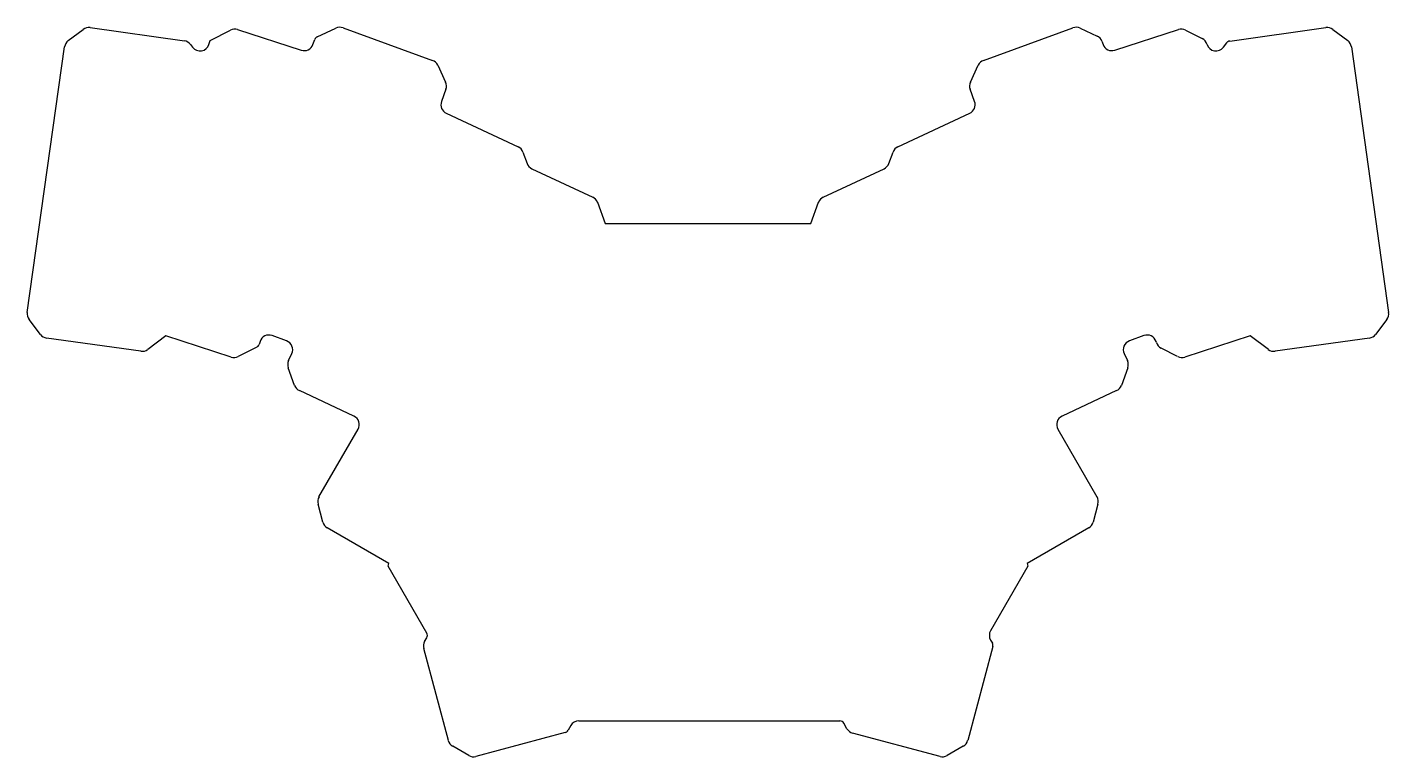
# Model space of a CAD drawing. Header units: millimetres. Extents: x 69 to 360, y -215 to -59.
import ezdxf

# ---------------------------------------------------------------- set-up
doc = ezdxf.new("R2010")
doc.units = ezdxf.units.MM

msp = doc.modelspace()

# ---------------------------------------------------------------- linework, layer by layer
for p, q in [((77.67, -62.33), (80.86, -59.92)), ((82.34, -59.54), (102.49, -62.37)), ((108.03, -62.27), (112.34, -60.08)), ((113.86, -59.96), (127.48, -64.39)), ((130.89, -61.52), (134.89, -59.66)), ((136.42, -59.59), (155.54, -66.55)), ((273.4, -66.55), (292.51, -59.59)), ((294.04, -59.66), (297.67, -61.35)), ((301.45, -64.39), (315.07, -59.96)), ((316.6, -60.08), (320.16, -61.9)), ((326.04, -62.43), (346.59, -59.54)), ((348.07, -59.92), (351.27, -62.33)), ((68.91, -120.43), (76.89, -63.65)), ((103.81, -63.15), (104.25, -63.74)), ((107.75, -63.15), (108.03, -62.27)), ((129.98, -63.17), (130.37, -62.09)), ((298.7, -62.48), (298.96, -63.17)), ((321.16, -63.06), (321.18, -63.15)), ((324.68, -63.74), (325.38, -62.82)), ((352.04, -63.65), (360.02, -120.43)), ((156.66, -67.58), (158.35, -71.21)), ((270.58, -71.21), (272.27, -67.58)), ((158.42, -72.74), (157.47, -75.36)), ((271.47, -75.36), (270.51, -72.74)), ((158.5, -77.85), (173.86, -85.02)), ((255.07, -85.02), (270.43, -77.85)), ((174.9, -86.14), (175.78, -88.57)), ((253.15, -88.57), (254.04, -86.14)), ((176.81, -89.7), (189.81, -95.77)), ((239.12, -95.77), (252.12, -89.7)), ((190.85, -96.89), (192.5, -101.43)), ((236.43, -101.43), (238.09, -96.89)), ((192.5, -101.43), (192.48, -101.48)), ((236.46, -101.48), (192.48, -101.48)), ((236.46, -101.48), (236.43, -101.43)), ((71.7, -125.11), (69.29, -121.92)), ((359.64, -121.92), (357.23, -125.11)), ((93.16, -128.72), (73.02, -125.89)), ((98.5, -125.43), (94.65, -128.34)), ((98.5, -125.42), (98.5, -125.43)), ((112.51, -129.97), (98.5, -125.42)), ((117.97, -127.84), (114.03, -129.85)), ((118.67, -126.63), (118.46, -127.26)), ((124.35, -126.5), (121.25, -125.37)), ((307.68, -125.37), (304.59, -126.5)), ((310.34, -126.87), (310.27, -126.63)), ((314.9, -129.85), (311.34, -128.03)), ((330.43, -125.42), (316.43, -129.97)), ((330.43, -125.43), (330.43, -125.42)), ((334.29, -128.34), (330.43, -125.43)), ((355.92, -125.89), (335.77, -128.72)), ((124.77, -130.73), (125.47, -129.22)), ((303.46, -129.22), (304.16, -130.73)), ((126.07, -136.01), (124.71, -132.25)), ((304.23, -132.25), (302.86, -136.01)), ((138.76, -142.57), (127.11, -137.14)), ((301.83, -137.14), (290.18, -142.57)), ((131.28, -159.86), (139.64, -145.39)), ((289.29, -145.39), (297.65, -159.86)), ((132.12, -165.24), (131.08, -161.38)), ((297.85, -161.38), (296.81, -165.24)), ((146.24, -174.07), (133.05, -166.46)), ((295.88, -166.46), (282.7, -174.07)), ((146.08, -174.66), (146.24, -174.07)), ((154.33, -188.95), (146.08, -174.66)), ((282.86, -174.66), (274.89, -188.45)), ((282.7, -174.07), (282.86, -174.66)), ((153.87, -190.74), (154.33, -189.95)), ((275.37, -191.86), (270, -211.91)), ((274.89, -190.45), (275.27, -191.1)), ((158.94, -211.91), (153.67, -192.26)), ((185.13, -208.73), (184.54, -209.74)), ((186.86, -207.73), (242.65, -207.73)), ((244.18, -209.39), (243.52, -208.23)), ((183.94, -210.21), (164.85, -215.32)), ((264.08, -215.32), (245.4, -210.32)), ((163.33, -215.12), (159.87, -213.12)), ((269.06, -213.12), (265.6, -215.12))]:
    msp.add_line(p, q)
for centre, radius, start, end in [((82.07, -61.52), 2, 82, 127), ((113.24, -61.86), 2, 72, 117), ((135.74, -61.47), 2, 70, 115), ((293.2, -61.47), 2, 65, 110), ((315.69, -61.86), 2, 63, 108), ((346.87, -61.52), 2, 53, 98), ((78.87, -63.93), 2, 127, 172), ((102.21, -64.35), 2, 37, 82), ((105.85, -62.53), 2, 217, 342), ((128.1, -62.48), 2, 252, 340), ((131.31, -62.43), 1, 115, 160), ((296.82, -63.16), 2, 20, 65), ((300.83, -62.48), 2, 200, 288), ((319.25, -63.68), 2, 18, 63), ((323.09, -62.53), 2, 198, 323), ((326.17, -63.42), 1, 98, 143), ((350.06, -63.93), 2, 8, 53), ((154.85, -68.43), 2, 25, 70), ((274.08, -68.43), 2, 110, 155), ((156.54, -72.05), 2, 340, 25), ((272.39, -72.05), 2, 155, 200), ((159.35, -76.04), 2, 160, 245), ((269.59, -76.04), 2, 295, 20), ((173.02, -86.83), 2, 20, 65), ((255.92, -86.83), 2, 115, 160), ((177.66, -87.89), 2, 200, 245), ((251.27, -87.89), 2, 295, 340), ((188.97, -97.58), 2, 20, 65), ((239.97, -97.58), 2, 115, 160), ((70.89, -120.71), 2, 172, 217), ((358.04, -120.71), 2, 323, 8), ((73.3, -123.91), 2, 217, 262), ((355.64, -123.91), 2, 278, 323), ((117.51, -126.95), 1, 297, 342), ((120.57, -127.25), 2, 70, 162), ((123.66, -128.38), 2, 335, 70), ((305.27, -128.38), 2, 110, 205), ((308.37, -127.25), 2, 18, 110), ((312.25, -126.25), 2, 198, 243), ((93.44, -126.74), 2, 262, 307), ((113.12, -128.07), 2, 252, 297), ((126.59, -131.57), 2, 155, 200), ((302.35, -131.57), 2, 340, 25), ((315.81, -128.07), 2, 243, 288), ((335.49, -126.74), 2, 233, 278), ((127.95, -135.33), 2, 200, 245), ((300.98, -135.33), 2, 295, 340), ((137.91, -144.39), 2, 330, 65), ((291.02, -144.39), 2, 115, 210), ((133.02, -160.86), 2, 150, 195), ((295.92, -160.86), 2, 345, 30), ((134.05, -164.73), 2, 195, 240), ((294.88, -164.73), 2, 300, 345), ((153.46, -189.45), 1, 330, 30), ((276.63, -189.45), 2, 150, 210), ((155.61, -191.74), 2, 150, 195), ((274.4, -191.6), 1, 345, 30), ((186.86, -209.73), 2, 90, 150), ((242.65, -208.73), 1, 30, 90), ((245.92, -208.39), 2, 210, 255), ((160.87, -211.39), 2, 195, 240), ((183.68, -209.24), 1, 285, 330), ((268.06, -211.39), 2, 300, 345), ((164.33, -213.39), 2, 240, 285), ((264.6, -213.39), 2, 255, 300)]:
    msp.add_arc(centre, radius, start, end)

doc.saveas('drawing.dxf')
